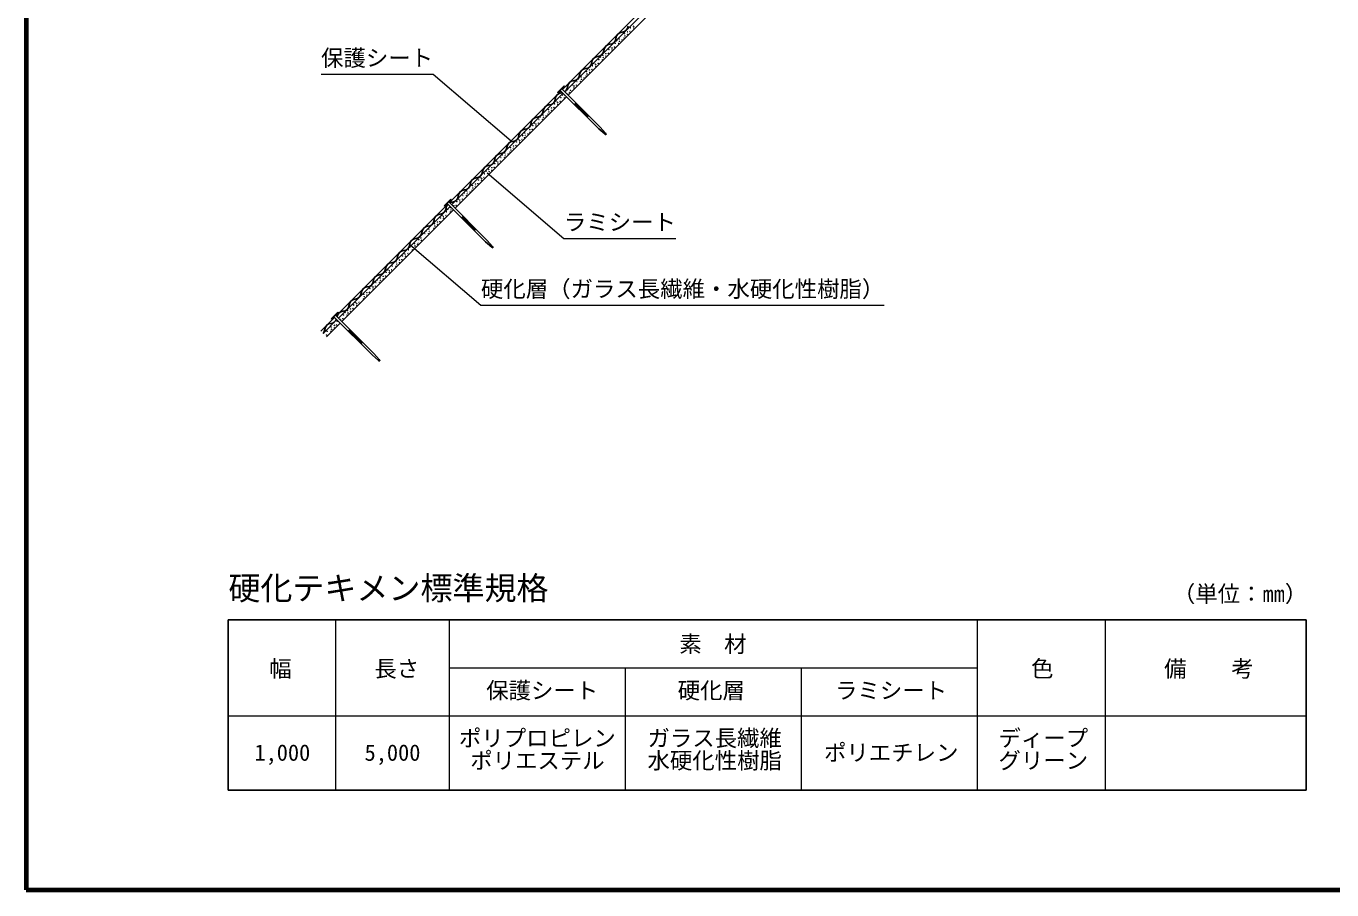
# Model space of a CAD drawing. Units: millimetres, scale not verified. Extents: x 200 to 8200, y 200 to 5825.
# Drawn here: x 200 to 4279, y 200 to 2898 of the extents above; entities that cross this region are included whole.
import ezdxf
from ezdxf.enums import TextEntityAlignment as Align

# ---------------------------------------------------------------- set-up
doc = ezdxf.new("R2010")
doc.units = ezdxf.units.MM
doc.header["$LTSCALE"] = 20
doc.layers.add('C-MTR', color=5, linetype='Continuous')
doc.layers.add('C-MTR-TXT', color=5, linetype='Continuous')
for name, color, linetype, lineweight in [('C-MTR-FRAM', 5, 'Continuous', 25), ('C-MTR-LINE', 5, 'Continuous', 13), ('C-STR', 7, 'Continuous', 25), ('C-STR-HTXT', 1, 'Continuous', 13), ('C-TTL', 2, 'Continuous', 70)]:
    doc.layers.add(name, color=color, linetype=linetype, lineweight=lineweight)
doc.styles.add('ＭＳ ゴシック', font='')
doc.styles.get('ＭＳ ゴシック').set_extended_font_data('MS Gothic')

msp = doc.modelspace()

# ---------------------------------------------------------------- linework, layer by layer
at = {"layer": 'C-MTR-FRAM'}
for p, q in [((831.38, 1043.8), (831.38, 511.24)), ((831.38, 1043.8), (4199.35, 1043.8)), ((4199.35, 1043.8), (4199.35, 511.24)), ((831.38, 511.24), (4199.35, 511.24))]:
    msp.add_line(p, q, dxfattribs=at)
at = {"layer": 'C-MTR-LINE'}
for p, q in [((1166.26, 1043.8), (1166.26, 511.24)), ((1521.26, 1043.8), (1521.26, 511.24)), ((3171.26, 1043.8), (3171.26, 511.24)), ((3571.26, 1043.8), (3571.26, 511.24)), ((1521.26, 893.8), (3171.26, 893.8)), ((2071.26, 893.8), (2071.26, 511.24)), ((2621.26, 893.8), (2621.26, 511.24)), ((831.38, 743.8), (4199.35, 743.8))]:
    msp.add_line(p, q, dxfattribs=at)
at = {"layer": 'C-STR'}
for p, q in [((2224.48, 3048.89), (1875.87, 2700.29)), ((1882.97, 2693.2), (2231.57, 3041.8)), ((2242.18, 3031.2), (1893.58, 2682.59)), ((1870.92, 2695.34), (1522.32, 2346.74)), ((1859.65, 2690.3), (1880.9, 2711.56)), ((1881.94, 2710.52), (1860.7, 2689.26)), ((1868.85, 2697.42), (1988.89, 2577.45)), ((1873.79, 2702.37), (1993.83, 2582.4)), ((1881.94, 2710.52), (1880.9, 2711.57)), ((1529.42, 2339.64), (1878.02, 2688.25)), ((1888.63, 2677.65), (1540.03, 2329.04)), ((1860.7, 2689.26), (1859.65, 2690.3)), ((1913.52, 2652.77), (1918.47, 2657.72)), ((1916.14, 2650.15), (1921.09, 2655.1)), ((1918.76, 2647.53), (1923.71, 2652.48)), ((1921.38, 2644.91), (1926.33, 2649.86)), ((1924, 2642.3), (1928.95, 2647.25)), ((1926.62, 2639.68), (1931.57, 2644.63)), ((1929.24, 2637.06), (1934.19, 2642.01)), ((1931.86, 2634.45), (1936.81, 2639.4)), ((1934.47, 2631.83), (1939.42, 2636.78)), ((1937.09, 2629.21), (1942.04, 2634.16)), ((1939.71, 2626.59), (1944.66, 2631.54)), ((1942.33, 2623.98), (1947.28, 2628.93)), ((1944.95, 2621.36), (1949.9, 2626.31)), ((1947.57, 2618.74), (1952.52, 2623.69)), ((1950.19, 2616.13), (1955.14, 2621.08)), ((1952.81, 2613.51), (1957.75, 2618.46)), ((2007.98, 2561.19), (1988.89, 2577.45)), ((2010.1, 2563.31), (1993.83, 2582.4)), ((2007.98, 2561.19), (2012.58, 2558.72)), ((2012.58, 2558.72), (2010.1, 2563.31)), ((1517.37, 2341.79), (1168.77, 1993.18)), ((1175.86, 1986.09), (1524.47, 2334.7)), ((1506.1, 2336.75), (1527.35, 2358.01)), ((1507.14, 2335.71), (1506.1, 2336.75)), ((1528.39, 2356.97), (1507.14, 2335.71)), ((1515.29, 2343.87), (1635.33, 2223.9)), ((1520.24, 2348.82), (1640.28, 2228.85)), ((1528.39, 2356.97), (1527.35, 2358.01)), ((1535.08, 2324.09), (1186.47, 1975.49)), ((1559.97, 2299.21), (1564.92, 2304.16)), ((1562.59, 2296.6), (1567.54, 2301.55)), ((1565.21, 2293.98), (1570.16, 2298.93)), ((1567.83, 2291.36), (1572.78, 2296.31)), ((1570.45, 2288.74), (1575.4, 2293.69)), ((1573.06, 2286.13), (1578.01, 2291.08)), ((1575.68, 2283.51), (1580.63, 2288.46)), ((1578.3, 2280.89), (1583.25, 2285.84)), ((1580.92, 2278.28), (1585.87, 2283.23)), ((1583.54, 2275.66), (1588.49, 2280.61)), ((1586.16, 2273.04), (1591.11, 2277.99)), ((1588.78, 2270.42), (1593.73, 2275.37)), ((1591.4, 2267.81), (1596.35, 2272.76)), ((1594.01, 2265.19), (1598.96, 2270.14)), ((1596.63, 2262.57), (1601.58, 2267.52)), ((1599.25, 2259.96), (1604.2, 2264.91)), ((1654.43, 2207.64), (1635.33, 2223.9)), ((1656.55, 2209.76), (1640.28, 2228.85)), ((1654.43, 2207.64), (1659.03, 2205.16)), ((1659.03, 2205.16), (1656.55, 2209.76)), ((1152.55, 1983.2), (1173.79, 2004.46)), ((1174.84, 2003.42), (1153.59, 1982.16)), ((1174.84, 2003.42), (1173.8, 2004.46)), ((1163.82, 1988.23), (1120.83, 1945.24)), ((1127.85, 1938.08), (1170.91, 1981.14)), ((1181.52, 1970.54), (1138.35, 1927.36)), ((1153.59, 1982.16), (1152.55, 1983.2)), ((1161.74, 1990.31), (1281.78, 1870.34)), ((1166.69, 1995.26), (1286.73, 1875.29)), ((1206.42, 1945.66), (1211.37, 1950.61)), ((1209.04, 1943.04), (1213.99, 1947.99)), ((1211.65, 1940.43), (1216.6, 1945.38)), ((1214.27, 1937.81), (1219.22, 1942.76)), ((1216.89, 1935.19), (1221.84, 1940.14)), ((1219.51, 1932.57), (1224.46, 1937.52)), ((1222.13, 1929.96), (1227.08, 1934.91)), ((1224.75, 1927.34), (1229.7, 1932.29)), ((1227.37, 1924.72), (1232.32, 1929.67)), ((1229.99, 1922.11), (1234.94, 1927.05)), ((1232.6, 1919.49), (1237.55, 1924.44)), ((1235.22, 1916.87), (1240.17, 1921.82)), ((1237.84, 1914.25), (1242.79, 1919.2)), ((1240.46, 1911.64), (1245.41, 1916.59)), ((1243.08, 1909.02), (1248.03, 1913.97)), ((1245.7, 1906.4), (1250.65, 1911.35)), ((1300.88, 1854.08), (1281.78, 1870.34)), ((1303, 1856.21), (1286.73, 1875.29)), ((1300.88, 1854.08), (1305.47, 1851.61)), ((1305.47, 1851.61), (1303, 1856.21))]:
    msp.add_line(p, q, dxfattribs=at)
for centre in [(2098.17, 2897.55), (2052.64, 2857.73), (2068.29, 2860.5), (2069.61, 2874.7), (2070.92, 2867.4), (2079.18, 2879.99), (2079.18, 2872.1), (2086.55, 2881.08), (2088.62, 2892.61), (2098.51, 2891.43), (2020.74, 2824.73), (2025.46, 2833.13), (2030.29, 2829.67), (2030.63, 2823.54), (2037.99, 2832.52), (2040.07, 2844.06), (2044.79, 2852.46), (2051.32, 2843.53), (2053.95, 2850.43), (2062.21, 2855.13), (1969.83, 2773.82), (1974.55, 2782.22), (1979.38, 2778.76), (1987.08, 2781.61), (1989.15, 2793.15), (1993.88, 2801.55), (2000.4, 2792.62), (2001.73, 2806.82), (2003.04, 2799.52), (2011.29, 2812.1), (2011.3, 2804.22), (2018.67, 2813.2), (1926, 2733.66), (1933.85, 2738.94), (1943.42, 2736.34), (1949.49, 2741.7), (1950.82, 2755.91), (1952.12, 2748.61), (1960.38, 2761.19), (1960.39, 2753.31), (1967.76, 2762.29), (1979.72, 2772.63), (1891.39, 2699.28), (1900.55, 2697.25), (1906.67, 2714.34), (1911.49, 2710.87), (1911.83, 2704.75), (1919.2, 2713.73), (1921.27, 2725.26), (1932.52, 2724.73), (1935.15, 2731.63), (1851.04, 2655.03), (1855.76, 2663.43), (1860.58, 2659.96), (1860.92, 2653.84), (1868.29, 2662.82), (1870.36, 2674.35), (1875.08, 2682.75), (1881.61, 2673.82), (1884.24, 2680.72), (1892.51, 2685.43), (1897.92, 2690.35), (1807.2, 2614.87), (1815.05, 2620.15), (1816.36, 2612.84), (1824.63, 2617.54), (1830.7, 2622.91), (1832.02, 2637.12), (1833.33, 2629.81), (1841.59, 2642.4), (1841.6, 2634.51), (1848.96, 2643.49), (1773.71, 2574.52), (1781.08, 2575.61), (1783.15, 2587.14), (1787.88, 2595.54), (1792.7, 2592.08), (1793.04, 2585.96), (1800.41, 2594.94), (1802.48, 2606.47), (1813.73, 2605.94), (1732.24, 2536.23), (1736.97, 2544.63), (1741.79, 2541.17), (1742.13, 2535.04), (1749.5, 2544.03), (1750.63, 2558.3), (1751.57, 2555.56), (1757.16, 2549.37), (1758.48, 2563.58), (1759.79, 2556.27), (1768.06, 2560.97), (1774.13, 2566.34), (1688.41, 2496.08), (1696.26, 2501.35), (1697.57, 2494.05), (1705.83, 2498.75), (1711.91, 2504.12), (1713.23, 2518.32), (1714.54, 2511.02), (1722.79, 2523.6), (1722.8, 2515.72), (1730.17, 2524.7), (1645.35, 2450.44), (1654.91, 2455.72), (1654.92, 2447.84), (1662.29, 2456.82), (1664.36, 2468.35), (1669.08, 2476.75), (1673.91, 2473.29), (1674.24, 2467.16), (1681.61, 2476.14), (1683.68, 2487.68), (1694.93, 2487.15), (1613.45, 2417.44), (1618.17, 2425.84), (1622.99, 2422.37), (1623.33, 2416.25), (1630.7, 2425.23), (1632.77, 2436.76), (1637.5, 2445.16), (1644.02, 2436.23), (1646.65, 2443.14), (1564.89, 2368.88), (1569.61, 2377.28), (1576.14, 2368.35), (1577.46, 2382.56), (1578.77, 2375.25), (1587.04, 2379.96), (1593.11, 2385.32), (1594.43, 2399.53), (1595.74, 2392.22), (1604, 2404.81), (1604.01, 2396.93), (1611.38, 2405.91), (1518.7, 2326.37), (1526.55, 2331.65), (1536.12, 2336.93), (1543.49, 2338.02), (1545.57, 2349.56), (1550.29, 2357.96), (1555.11, 2354.49), (1555.45, 2348.37), (1562.82, 2357.35), (1485.21, 2286.02), (1492.58, 2287.11), (1494.65, 2298.64), (1499.38, 2307.05), (1504.2, 2303.58), (1504.54, 2297.46), (1511.91, 2306.44), (1513.98, 2317.97), (1525.23, 2317.44), (1527.86, 2324.34), (1446.1, 2250.09), (1450.82, 2258.49), (1457.35, 2249.56), (1458.67, 2263.76), (1459.98, 2256.46), (1474.32, 2266.53), (1475.64, 2280.73), (1476.95, 2273.43), (1485.21, 2278.13), (1399.91, 2207.58), (1412.09, 2204.3), (1413.41, 2218.51), (1414.72, 2211.2), (1422.99, 2215.91), (1424.7, 2219.23), (1426.77, 2230.76), (1433.26, 2236.49), (1434.57, 2229.19), (1356.85, 2161.94), (1366.41, 2167.22), (1373.79, 2168.32), (1375.86, 2179.85), (1380.58, 2188.25), (1385.41, 2184.79), (1385.75, 2178.66), (1393.11, 2187.64), (1395.19, 2199.18), (1406.44, 2198.65), (1324.95, 2128.94), (1329.67, 2137.34), (1334.49, 2133.87), (1334.83, 2127.75), (1342.2, 2136.73), (1344.27, 2148.26), (1355.52, 2147.73), (1358.15, 2154.64), (1366.42, 2159.34), (1278.76, 2086.43), (1283.58, 2082.96), (1291.29, 2085.82), (1293.36, 2097.35), (1298.09, 2105.75), (1304.61, 2096.82), (1305.93, 2111.03), (1307.24, 2103.72), (1315.5, 2116.31), (1315.51, 2108.43), (1322.88, 2117.41), (1253.7, 2045.91), (1255.02, 2060.12), (1256.33, 2052.81), (1264.59, 2065.4), (1264.6, 2057.51), (1271.96, 2066.49), (1274.04, 2078.03), (1283.92, 2076.84), (1196.26, 2003.93), (1204.11, 2009.2), (1205.42, 2001.9), (1213.68, 2014.49), (1213.69, 2006.6), (1221.05, 2015.58), (1223.12, 2027.12), (1227.85, 2035.52), (1232.67, 2032.05), (1233.01, 2025.93), (1240.38, 2034.91), (1153.2, 1958.29), (1162.77, 1963.58), (1170.14, 1964.67), (1172.21, 1976.2), (1181.76, 1981.14), (1189.47, 1984), (1191.54, 1995.53), (1202.79, 1995), (1138.55, 1933.08), (1140.63, 1944.62), (1151.88, 1944.09), (1154.51, 1950.99), (1162.77, 1955.69)]:
    msp.add_circle(centre, 0.3, dxfattribs=at)
for centre, radius, start, end in [((2060.38, 2899.41), 20.38, 273.88791, 356.11209), ((2022.48, 2861.51), 20.38, 273.88791, 356.11209), ((2063.15, 2858.74), 20.38, 93.88791, 176.11209), ((1984.58, 2823.61), 20.38, 273.88791, 356.11209), ((2025.25, 2820.84), 20.38, 93.88791, 176.11209), ((1946.68, 2785.71), 20.38, 273.88791, 356.11209), ((1987.35, 2782.94), 20.38, 93.88791, 176.11209), ((1908.78, 2747.8), 20.38, 273.88791, 356.11209), ((1949.45, 2745.04), 20.38, 93.88791, 176.11209), ((1870.88, 2709.9), 20.38, 305.78536, 356.11209), ((1911.54, 2707.14), 20.38, 93.88791, 176.11209), ((1835.74, 2631.34), 20.38, 93.88791, 176.11209), ((1832.98, 2672), 20.38, 273.88791, 356.11209), ((1873.64, 2669.24), 20.38, 93.88791, 176.11209), ((1870.88, 2709.9), 20.38, 273.88791, 284.75769), ((1797.84, 2593.44), 20.38, 93.88791, 176.11209), ((1795.08, 2634.1), 20.38, 273.88791, 356.11209), ((1759.94, 2555.54), 20.38, 93.88791, 176.11209), ((1757.18, 2596.2), 20.38, 273.88791, 356.11209), ((1722.04, 2517.64), 20.38, 93.88791, 176.11209), ((1719.28, 2558.3), 20.38, 273.88791, 356.11209), ((1684.14, 2479.73), 20.38, 93.88791, 176.11209), ((1681.38, 2520.4), 20.38, 273.88791, 356.11209), ((1646.24, 2441.83), 20.38, 93.88791, 176.11209), ((1643.47, 2482.5), 20.38, 273.88791, 356.11209), ((1608.34, 2403.93), 20.38, 93.88791, 176.11209), ((1605.57, 2444.6), 20.38, 273.88791, 356.11209), ((1529.77, 2368.8), 20.38, 273.88791, 356.11209), ((1570.44, 2366.03), 20.38, 93.88791, 176.11209), ((1567.67, 2406.7), 20.38, 273.88791, 356.11209), ((1491.87, 2330.89), 20.38, 273.88791, 356.11209), ((1532.54, 2328.13), 20.38, 137.99922, 176.11209), ((1532.54, 2328.13), 20.38, 93.88791, 118.0715), ((1453.97, 2292.99), 20.38, 273.88791, 356.11209), ((1494.63, 2290.23), 20.38, 93.88791, 176.11209), ((1416.07, 2255.09), 20.38, 273.88791, 356.11209), ((1456.73, 2252.33), 20.38, 93.88791, 176.11209), ((1378.17, 2217.19), 20.38, 273.88791, 356.11209), ((1418.83, 2214.43), 20.38, 93.88791, 176.11209), ((1340.27, 2179.29), 20.38, 273.88791, 356.11209), ((1380.93, 2176.53), 20.38, 93.88791, 176.11209), ((1302.37, 2141.39), 20.38, 273.88791, 356.11209), ((1343.03, 2138.63), 20.38, 93.88791, 176.11209), ((1267.23, 2062.82), 20.38, 93.88791, 176.11209), ((1264.47, 2103.49), 20.38, 273.88791, 356.11209), ((1305.13, 2100.73), 20.38, 93.88791, 176.11209), ((1229.33, 2024.92), 20.38, 93.88791, 176.11209), ((1226.56, 2065.59), 20.38, 273.88791, 356.11209), ((1191.43, 1987.02), 20.38, 93.88791, 169.91834), ((1188.66, 2027.69), 20.38, 273.88791, 356.11209), ((1153.53, 1949.12), 20.38, 93.88791, 176.11209), ((1150.76, 1989.79), 20.38, 273.88791, 338.53071), ((1176.94, 1984.6), 0.3, 33.00406, 57.03002), ((1112.86, 1951.89), 20.38, 317.04491, 356.11209)]:
    msp.add_arc(centre, radius, start, end, dxfattribs=at)
at = {"layer": 'C-STR-HTXT'}
for p, q in [((1121.4, 2747.68), (1471.4, 2747.68)), ((1471.4, 2747.68), (1715.32, 2539.63)), ((1639.97, 2439.61), (1880.09, 2234.8)), ((1398.5, 2215.81), (1620.96, 2026.06)), ((1880.09, 2234.8), (2230.09, 2234.8)), ((1620.96, 2026.06), (2880.96, 2026.06))]:
    msp.add_line(p, q, dxfattribs=at)
at = {"layer": 'C-TTL'}
msp.add_lwpolyline([(200, 200), (8200, 200), (8200, 5740), (200, 5740)], close=True, dxfattribs=at)

# ---------------------------------------------------------------- texts
at = {"layer": 'C-MTR', "style": 'ＭＳ ゴシック'}
msp.add_text('硬化テキメン標準規格', height=73.31, dxfattribs=at).set_placement((832, 1083.8), align=Align.BOTTOM_LEFT)
at = {"layer": 'C-MTR-TXT', "style": 'ＭＳ ゴシック'}
for s, p in [('（単位：㎜）', (3782.54, 1083.68)), ('素\u3000材', (2240.73, 926.71)), ('幅', (959.82, 849.86)), ('長さ', (1287.9, 849.86)), ('色', (3339.34, 849.86)), ('保護シート', (1637.28, 781.87)), ('硬化層', (2235.65, 781.87)), ('1,000', (913.18, 587.79)), ('5,000', (1257.33, 587.79))]:
    msp.add_text(s, height=51.32, dxfattribs=at).set_placement(p, align=Align.BOTTOM_LEFT)
for s, p in [('備\u3000\u3000考', (3895.09, 849.86)), ('ラミシート', (2902.3, 781.87)), ('ポリエチレン', (2902.82, 587.79))]:
    msp.add_text(s, height=51.32, dxfattribs=at).set_placement(p, align=Align.BOTTOM_CENTER)
for s, p in [('ポリプロピレン', (1552.26, 699.69)), ('ガラス長繊維', (2141.18, 699.69)), ('ディープ', (3237.72, 699.69)), ('ポリエステル', (1587.26, 629.69)), ('水硬化性樹脂', (2141.18, 629.69)), ('グリーン', (3237.72, 629.69))]:
    msp.add_text(s, height=51.32, dxfattribs=at).set_placement(p, align=Align.TOP_LEFT)
at = {"layer": 'C-STR-HTXT', "color": 7, "style": 'ＭＳ ゴシック'}
for s, p in [('保護シート', (1121.4, 2757.68)), ('ラミシート', (1880.09, 2244.8)), ('硬化層（ガラス長繊維・水硬化性樹脂）', (1620.96, 2036.06))]:
    msp.add_text(s, height=51.32, dxfattribs=at).set_placement(p, align=Align.BOTTOM_LEFT)

doc.saveas('drawing.dxf')
